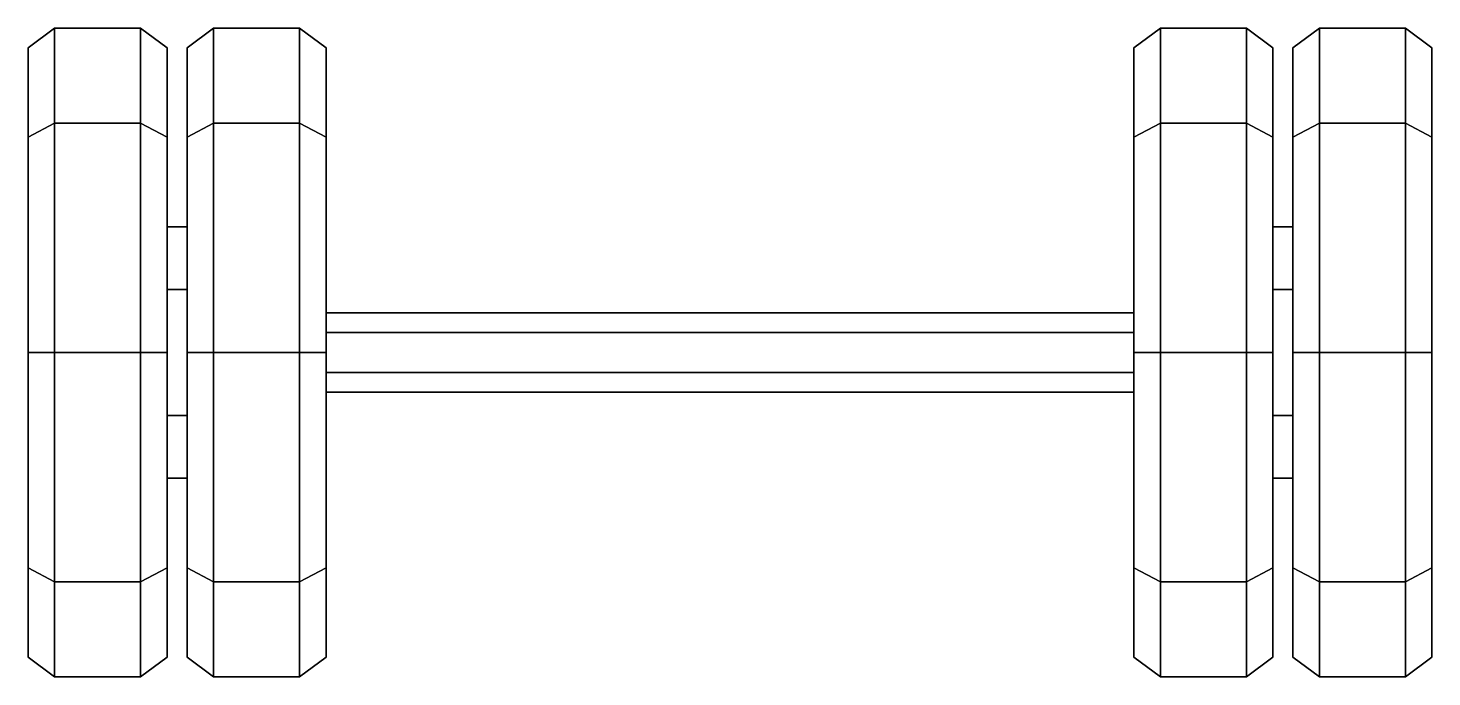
# Model space of a CAD drawing. Extents: x -1.06 to 1.06, y -0.49 to 0.49.
import ezdxf

# ---------------------------------------------------------------- set-up
doc = ezdxf.new("R2010")
doc.units = 0
doc.layers.add('WHEELS', color=2, linetype='CONTINUOUS')

msp = doc.modelspace()

# ---------------------------------------------------------------- linework, layer by layer
at = {"layer": 'WHEELS'}
for points in [[(-1.02, 0.49), (-1.02, 0.3465, -0.3465), (-1.06, 0.3253, -0.3253), (-1.06, 0.46)], [(-1.02, 0.3465, 0.3465), (-1.02, 0.49), (-1.06, 0.46), (-1.06, 0.3253, 0.3253)], [(-0.89, 0.49), (-0.89, 0.3465, -0.3465), (-1.02, 0.3465, -0.3465), (-1.02, 0.49)], [(-0.89, 0.3465, 0.3465), (-0.89, 0.49), (-1.02, 0.49), (-1.02, 0.3465, 0.3465)], [(-0.89, 0.3465, -0.3465), (-0.89, 0.49), (-0.85, 0.46), (-0.85, 0.3253, -0.3253)], [(-0.89, 0.49), (-0.89, 0.3465, 0.3465), (-0.85, 0.3253, 0.3253), (-0.85, 0.46)], [(-0.78, 0.3465, 0.3465), (-0.78, 0.49), (-0.82, 0.46), (-0.82, 0.3253, 0.3253)], [(-0.78, 0.49), (-0.78, 0.3465, -0.3465), (-0.82, 0.3253, -0.3253), (-0.82, 0.46)], [(-0.65, 0.3465, 0.3465), (-0.65, 0.49), (-0.78, 0.49), (-0.78, 0.3465, 0.3465)], [(-0.65, 0.49), (-0.65, 0.3465, -0.3465), (-0.78, 0.3465, -0.3465), (-0.78, 0.49)], [(-0.65, 0.49), (-0.65, 0.3465, 0.3465), (-0.61, 0.3253, 0.3253), (-0.61, 0.46)], [(-0.65, 0.3465, -0.3465), (-0.65, 0.49), (-0.61, 0.46), (-0.61, 0.3253, -0.3253)], [(0.65, 0.49), (0.65, 0.3465, -0.3465), (0.61, 0.3253, -0.3253), (0.61, 0.46)], [(0.65, 0.3465, 0.3465), (0.65, 0.49), (0.61, 0.46), (0.61, 0.3253, 0.3253)], [(0.78, 0.49), (0.78, 0.3465, -0.3465), (0.65, 0.3465, -0.3465), (0.65, 0.49)], [(0.78, 0.3465, 0.3465), (0.78, 0.49), (0.65, 0.49), (0.65, 0.3465, 0.3465)], [(0.78, 0.3465, -0.3465), (0.78, 0.49), (0.82, 0.46), (0.82, 0.3253, -0.3253)], [(0.78, 0.49), (0.78, 0.3465, 0.3465), (0.82, 0.3253, 0.3253), (0.82, 0.46)], [(0.89, 0.49), (0.89, 0.3465, -0.3465), (0.85, 0.3253, -0.3253), (0.85, 0.46)], [(0.89, 0.3465, 0.3465), (0.89, 0.49), (0.85, 0.46), (0.85, 0.3253, 0.3253)], [(1.02, 0.49), (1.02, 0.3465, -0.3465), (0.89, 0.3465, -0.3465), (0.89, 0.49)], [(1.02, 0.3465, 0.3465), (1.02, 0.49), (0.89, 0.49), (0.89, 0.3465, 0.3465)], [(1.02, 0.3465, -0.3465), (1.02, 0.49), (1.06, 0.46), (1.06, 0.3253, -0.3253)], [(1.02, 0.49), (1.02, 0.3465, 0.3465), (1.06, 0.3253, 0.3253), (1.06, 0.46)], [(-1.06, -0.3253, -0.3253), (-1.06, 0.46), (-1.06, 0.3253, -0.3253), (-1.06, 0, -0.46)], [(-1.06, -0.46), (-1.06, 0.3253, 0.3253), (-1.06, 0.46), (-1.06, -0.3253, -0.3253)], [(-0.85, 0.46), (-0.85, -0.3253, 0.3253), (-0.85, -0.46), (-0.85, 0.3253, -0.3253)], [(-0.85, 0.3253, 0.3253), (-0.85, 0, 0.46), (-0.85, -0.3253, 0.3253), (-0.85, 0.46)], [(-0.82, -0.46), (-0.82, 0.3253, 0.3253), (-0.82, 0.46), (-0.82, -0.3253, -0.3253)], [(-0.82, -0.3253, -0.3253), (-0.82, 0.46), (-0.82, 0.3253, -0.3253), (-0.82, 0, -0.46)], [(-0.61, 0.46), (-0.61, -0.3253, 0.3253), (-0.61, -0.46), (-0.61, 0.3253, -0.3253)], [(-0.61, 0.3253, 0.3253), (-0.61, 0, 0.46), (-0.61, -0.3253, 0.3253), (-0.61, 0.46)], [(0.61, -0.46), (0.61, 0.3253, 0.3253), (0.61, 0.46), (0.61, -0.3253, -0.3253)], [(0.61, -0.3253, -0.3253), (0.61, 0.46), (0.61, 0.3253, -0.3253), (0.61, 0, -0.46)], [(0.82, 0.46), (0.82, -0.3253, 0.3253), (0.82, -0.46), (0.82, 0.3253, -0.3253)], [(0.82, 0.3253, 0.3253), (0.82, 0, 0.46), (0.82, -0.3253, 0.3253), (0.82, 0.46)], [(0.85, -0.3253, -0.3253), (0.85, 0.46), (0.85, 0.3253, -0.3253), (0.85, 0, -0.46)], [(0.85, -0.46), (0.85, 0.3253, 0.3253), (0.85, 0.46), (0.85, -0.3253, -0.3253)], [(1.06, 0.46), (1.06, -0.3253, 0.3253), (1.06, -0.46), (1.06, 0.3253, -0.3253)], [(1.06, 0.3253, 0.3253), (1.06, 0, 0.46), (1.06, -0.3253, 0.3253), (1.06, 0.46)], [(-1.02, 0.3465, -0.3465), (-1.02, 0, -0.49), (-1.06, 0, -0.46), (-1.06, 0.3253, -0.3253)], [(-1.02, 0, 0.49), (-1.02, 0.3465, 0.3465), (-1.06, 0.3253, 0.3253), (-1.06, 0, 0.46)], [(-0.89, 0.3465, -0.3465), (-0.89, 0, -0.49), (-1.02, 0, -0.49), (-1.02, 0.3465, -0.3465)], [(-0.89, 0, 0.49), (-0.89, 0.3465, 0.3465), (-1.02, 0.3465, 0.3465), (-1.02, 0, 0.49)], [(-0.89, 0, -0.49), (-0.89, 0.3465, -0.3465), (-0.85, 0.3253, -0.3253), (-0.85, 0, -0.46)], [(-0.89, 0.3465, 0.3465), (-0.89, 0, 0.49), (-0.85, 0, 0.46), (-0.85, 0.3253, 0.3253)], [(-0.78, 0, 0.49), (-0.78, 0.3465, 0.3465), (-0.82, 0.3253, 0.3253), (-0.82, 0, 0.46)], [(-0.78, 0.3465, -0.3465), (-0.78, 0, -0.49), (-0.82, 0, -0.46), (-0.82, 0.3253, -0.3253)], [(-0.65, 0, 0.49), (-0.65, 0.3465, 0.3465), (-0.78, 0.3465, 0.3465), (-0.78, 0, 0.49)], [(-0.65, 0.3465, -0.3465), (-0.65, 0, -0.49), (-0.78, 0, -0.49), (-0.78, 0.3465, -0.3465)], [(-0.65, 0.3465, 0.3465), (-0.65, 0, 0.49), (-0.61, 0, 0.46), (-0.61, 0.3253, 0.3253)], [(-0.65, 0, -0.49), (-0.65, 0.3465, -0.3465), (-0.61, 0.3253, -0.3253), (-0.61, 0, -0.46)], [(0.65, 0.3465, -0.3465), (0.65, 0, -0.49), (0.61, 0, -0.46), (0.61, 0.3253, -0.3253)], [(0.65, 0, 0.49), (0.65, 0.3465, 0.3465), (0.61, 0.3253, 0.3253), (0.61, 0, 0.46)], [(0.78, 0.3465, -0.3465), (0.78, 0, -0.49), (0.65, 0, -0.49), (0.65, 0.3465, -0.3465)], [(0.78, 0, 0.49), (0.78, 0.3465, 0.3465), (0.65, 0.3465, 0.3465), (0.65, 0, 0.49)], [(0.78, 0, -0.49), (0.78, 0.3465, -0.3465), (0.82, 0.3253, -0.3253), (0.82, 0, -0.46)], [(0.78, 0.3465, 0.3465), (0.78, 0, 0.49), (0.82, 0, 0.46), (0.82, 0.3253, 0.3253)], [(0.89, 0.3465, -0.3465), (0.89, 0, -0.49), (0.85, 0, -0.46), (0.85, 0.3253, -0.3253)], [(0.89, 0, 0.49), (0.89, 0.3465, 0.3465), (0.85, 0.3253, 0.3253), (0.85, 0, 0.46)], [(1.02, 0.3465, -0.3465), (1.02, 0, -0.49), (0.89, 0, -0.49), (0.89, 0.3465, -0.3465)], [(1.02, 0, 0.49), (1.02, 0.3465, 0.3465), (0.89, 0.3465, 0.3465), (0.89, 0, 0.49)], [(1.02, 0, -0.49), (1.02, 0.3465, -0.3465), (1.06, 0.3253, -0.3253), (1.06, 0, -0.46)], [(1.02, 0.3465, 0.3465), (1.02, 0, 0.49), (1.06, 0, 0.46), (1.06, 0.3253, 0.3253)], [(-1.06, -0.3253, 0.3253), (-1.06, 0, 0.46), (-1.06, 0.3253, 0.3253), (-1.06, -0.46)], [(-0.85, 0.3253, -0.3253), (-0.85, -0.46), (-0.85, -0.3253, -0.3253), (-0.85, 0, -0.46)], [(-0.82, -0.3253, 0.3253), (-0.82, 0, 0.46), (-0.82, 0.3253, 0.3253), (-0.82, -0.46)], [(-0.61, 0.3253, -0.3253), (-0.61, -0.46), (-0.61, -0.3253, -0.3253), (-0.61, 0, -0.46)], [(0.61, -0.3253, 0.3253), (0.61, 0, 0.46), (0.61, 0.3253, 0.3253), (0.61, -0.46)], [(0.82, 0.3253, -0.3253), (0.82, -0.46), (0.82, -0.3253, -0.3253), (0.82, 0, -0.46)], [(0.85, -0.3253, 0.3253), (0.85, 0, 0.46), (0.85, 0.3253, 0.3253), (0.85, -0.46)], [(1.06, 0.3253, -0.3253), (1.06, -0.46), (1.06, -0.3253, -0.3253), (1.06, 0, -0.46)], [(-0.82, 0.095, 0.1645), (-0.82, 0.19), (-0.85, 0.19), (-0.85, 0.095, 0.1645)], [(-0.82, 0.19), (-0.82, 0.095, -0.1645), (-0.85, 0.095, -0.1645), (-0.85, 0.19)], [(0.85, 0.19), (0.85, 0.095, -0.1645), (0.82, 0.095, -0.1645), (0.82, 0.19)], [(0.85, 0.095, 0.1645), (0.85, 0.19), (0.82, 0.19), (0.82, 0.095, 0.1645)], [(-0.82, -0.095, 0.1645), (-0.82, 0.095, 0.1645), (-0.85, 0.095, 0.1645), (-0.85, -0.095, 0.1645)], [(-0.82, 0.095, -0.1645), (-0.82, -0.095, -0.1645), (-0.85, -0.095, -0.1645), (-0.85, 0.095, -0.1645)], [(0.85, 0.095, -0.1645), (0.85, -0.095, -0.1645), (0.82, -0.095, -0.1645), (0.82, 0.095, -0.1645)], [(0.85, -0.095, 0.1645), (0.85, 0.095, 0.1645), (0.82, 0.095, 0.1645), (0.82, -0.095, 0.1645)], [(0.61, 0.03, 0.052), (0.61, 0.06), (-0.61, 0.06), (-0.61, 0.03, 0.052)], [(0.61, 0.06), (0.61, 0.03, -0.052), (-0.61, 0.03, -0.052), (-0.61, 0.06)], [(0.61, -0.03, 0.052), (0.61, 0.03, 0.052), (-0.61, 0.03, 0.052), (-0.61, -0.03, 0.052)], [(0.61, 0.03, -0.052), (0.61, -0.03, -0.052), (-0.61, -0.03, -0.052), (-0.61, 0.03, -0.052)], [(-1.02, 0, -0.49), (-1.02, -0.3465, -0.3465), (-1.06, -0.3253, -0.3253), (-1.06, 0, -0.46)], [(-1.02, -0.3465, 0.3465), (-1.02, 0, 0.49), (-1.06, 0, 0.46), (-1.06, -0.3253, 0.3253)], [(-0.89, 0, -0.49), (-0.89, -0.3465, -0.3465), (-1.02, -0.3465, -0.3465), (-1.02, 0, -0.49)], [(-0.89, -0.3465, 0.3465), (-0.89, 0, 0.49), (-1.02, 0, 0.49), (-1.02, -0.3465, 0.3465)], [(-0.89, -0.3465, -0.3465), (-0.89, 0, -0.49), (-0.85, 0, -0.46), (-0.85, -0.3253, -0.3253)], [(-0.89, 0, 0.49), (-0.89, -0.3465, 0.3465), (-0.85, -0.3253, 0.3253), (-0.85, 0, 0.46)], [(-0.78, -0.3465, 0.3465), (-0.78, 0, 0.49), (-0.82, 0, 0.46), (-0.82, -0.3253, 0.3253)], [(-0.78, 0, -0.49), (-0.78, -0.3465, -0.3465), (-0.82, -0.3253, -0.3253), (-0.82, 0, -0.46)], [(-0.65, -0.3465, 0.3465), (-0.65, 0, 0.49), (-0.78, 0, 0.49), (-0.78, -0.3465, 0.3465)], [(-0.65, 0, -0.49), (-0.65, -0.3465, -0.3465), (-0.78, -0.3465, -0.3465), (-0.78, 0, -0.49)], [(-0.65, 0, 0.49), (-0.65, -0.3465, 0.3465), (-0.61, -0.3253, 0.3253), (-0.61, 0, 0.46)], [(-0.65, -0.3465, -0.3465), (-0.65, 0, -0.49), (-0.61, 0, -0.46), (-0.61, -0.3253, -0.3253)], [(0.65, 0, -0.49), (0.65, -0.3465, -0.3465), (0.61, -0.3253, -0.3253), (0.61, 0, -0.46)], [(0.65, -0.3465, 0.3465), (0.65, 0, 0.49), (0.61, 0, 0.46), (0.61, -0.3253, 0.3253)], [(0.78, 0, -0.49), (0.78, -0.3465, -0.3465), (0.65, -0.3465, -0.3465), (0.65, 0, -0.49)], [(0.78, -0.3465, 0.3465), (0.78, 0, 0.49), (0.65, 0, 0.49), (0.65, -0.3465, 0.3465)], [(0.78, -0.3465, -0.3465), (0.78, 0, -0.49), (0.82, 0, -0.46), (0.82, -0.3253, -0.3253)], [(0.78, 0, 0.49), (0.78, -0.3465, 0.3465), (0.82, -0.3253, 0.3253), (0.82, 0, 0.46)], [(0.89, 0, -0.49), (0.89, -0.3465, -0.3465), (0.85, -0.3253, -0.3253), (0.85, 0, -0.46)], [(0.89, -0.3465, 0.3465), (0.89, 0, 0.49), (0.85, 0, 0.46), (0.85, -0.3253, 0.3253)], [(1.02, 0, -0.49), (1.02, -0.3465, -0.3465), (0.89, -0.3465, -0.3465), (0.89, 0, -0.49)], [(1.02, -0.3465, 0.3465), (1.02, 0, 0.49), (0.89, 0, 0.49), (0.89, -0.3465, 0.3465)], [(1.02, -0.3465, -0.3465), (1.02, 0, -0.49), (1.06, 0, -0.46), (1.06, -0.3253, -0.3253)], [(1.02, 0, 0.49), (1.02, -0.3465, 0.3465), (1.06, -0.3253, 0.3253), (1.06, 0, 0.46)], [(0.61, -0.06), (0.61, -0.03, 0.052), (-0.61, -0.03, 0.052), (-0.61, -0.06)], [(0.61, -0.03, -0.052), (0.61, -0.06), (-0.61, -0.06), (-0.61, -0.03, -0.052)], [(-0.82, -0.19), (-0.82, -0.095, 0.1645), (-0.85, -0.095, 0.1645), (-0.85, -0.19)], [(-0.82, -0.095, -0.1645), (-0.82, -0.19), (-0.85, -0.19), (-0.85, -0.095, -0.1645)], [(0.85, -0.095, -0.1645), (0.85, -0.19), (0.82, -0.19), (0.82, -0.095, -0.1645)], [(0.85, -0.19), (0.85, -0.095, 0.1645), (0.82, -0.095, 0.1645), (0.82, -0.19)], [(-1.02, -0.3465, -0.3465), (-1.02, -0.49), (-1.06, -0.46), (-1.06, -0.3253, -0.3253)], [(-1.02, -0.49), (-1.02, -0.3465, 0.3465), (-1.06, -0.3253, 0.3253), (-1.06, -0.46)], [(-0.89, -0.49), (-0.89, -0.3465, -0.3465), (-0.85, -0.3253, -0.3253), (-0.85, -0.46)], [(-0.89, -0.3465, 0.3465), (-0.89, -0.49), (-0.85, -0.46), (-0.85, -0.3253, 0.3253)], [(-0.78, -0.49), (-0.78, -0.3465, 0.3465), (-0.82, -0.3253, 0.3253), (-0.82, -0.46)], [(-0.78, -0.3465, -0.3465), (-0.78, -0.49), (-0.82, -0.46), (-0.82, -0.3253, -0.3253)], [(-0.65, -0.3465, 0.3465), (-0.65, -0.49), (-0.61, -0.46), (-0.61, -0.3253, 0.3253)], [(-0.65, -0.49), (-0.65, -0.3465, -0.3465), (-0.61, -0.3253, -0.3253), (-0.61, -0.46)], [(0.65, -0.3465, -0.3465), (0.65, -0.49), (0.61, -0.46), (0.61, -0.3253, -0.3253)], [(0.65, -0.49), (0.65, -0.3465, 0.3465), (0.61, -0.3253, 0.3253), (0.61, -0.46)], [(0.78, -0.49), (0.78, -0.3465, -0.3465), (0.82, -0.3253, -0.3253), (0.82, -0.46)], [(0.78, -0.3465, 0.3465), (0.78, -0.49), (0.82, -0.46), (0.82, -0.3253, 0.3253)], [(0.89, -0.3465, -0.3465), (0.89, -0.49), (0.85, -0.46), (0.85, -0.3253, -0.3253)], [(0.89, -0.49), (0.89, -0.3465, 0.3465), (0.85, -0.3253, 0.3253), (0.85, -0.46)], [(1.02, -0.49), (1.02, -0.3465, -0.3465), (1.06, -0.3253, -0.3253), (1.06, -0.46)], [(1.02, -0.3465, 0.3465), (1.02, -0.49), (1.06, -0.46), (1.06, -0.3253, 0.3253)], [(-0.89, -0.3465, -0.3465), (-0.89, -0.49), (-1.02, -0.49), (-1.02, -0.3465, -0.3465)], [(-0.89, -0.49), (-0.89, -0.3465, 0.3465), (-1.02, -0.3465, 0.3465), (-1.02, -0.49)], [(-0.65, -0.49), (-0.65, -0.3465, 0.3465), (-0.78, -0.3465, 0.3465), (-0.78, -0.49)], [(-0.65, -0.3465, -0.3465), (-0.65, -0.49), (-0.78, -0.49), (-0.78, -0.3465, -0.3465)], [(0.78, -0.3465, -0.3465), (0.78, -0.49), (0.65, -0.49), (0.65, -0.3465, -0.3465)], [(0.78, -0.49), (0.78, -0.3465, 0.3465), (0.65, -0.3465, 0.3465), (0.65, -0.49)], [(1.02, -0.3465, -0.3465), (1.02, -0.49), (0.89, -0.49), (0.89, -0.3465, -0.3465)], [(1.02, -0.49), (1.02, -0.3465, 0.3465), (0.89, -0.3465, 0.3465), (0.89, -0.49)]]:
    msp.add_3dface(points, dxfattribs=at)

doc.saveas('drawing.dxf')
